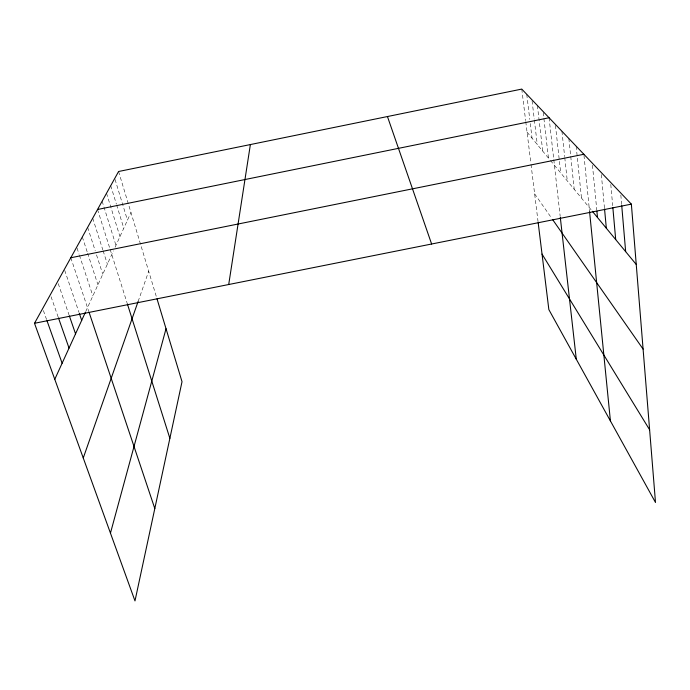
<?xml version="1.0" encoding="UTF-8"?>
<svg xmlns="http://www.w3.org/2000/svg" width="690" height="690" viewBox="0 0 690 690"><rect width="100%" height="100%" fill="white"/><g stroke="black" fill="none" stroke-linecap="round" stroke-linejoin="round"><path stroke-width="0.52" stroke-dasharray="3.45 2.59" d="M138.112 301.487L148.695 271.274M85.724 311.552L113.445 250.858M115.118 247.193L130.962 212.503M527.057 132.144L549.775 159.683M550.439 160.485L591.727 210.519M534.629 193.83L551.517 218.006M43.392 310.569L46.635 319.686M51.051 296.709L58.452 317.866M58.253 283.668L68.974 314.769M64.722 270.385L78.927 312.208M70.803 257.758L88.855 311.656M77.047 248.115L79.065 254.213M79.402 255.231L92.865 295.924M82.317 236.972L87.302 252.238M87.639 253.256L97.946 284.798M87.647 227.364L95.211 250.789M96.522 254.86L102.776 274.215M92.71 218.213L102.819 249.849M103.138 250.867L107.381 264.141M97.54 209.501L109.831 248.391M110.15 249.409L127.012 302.746M102.137 201.195L115.955 245.355M106.527 193.269L119.957 236.592M110.728 185.688L116.325 203.912M116.636 204.93L123.786 228.218M115.058 179.46L127.452 220.188M118.585 171.5L156.708 297.813M521.769 89.088L525.633 120.595M525.763 121.647L530.886 163.349M531.015 164.384L538.053 221.671M526.746 94.314L529.782 119.396M530.282 123.579L532.059 138.207M532.076 100.844L534.232 118.956M534.362 120.026L537.277 144.538M537.389 105.492L542.737 151.153M543.211 112.53L548.447 158.07M549.067 117.749L560.177 216.237M555.45 125.382L560.703 172.923M561.927 131.247L564.661 156.604M564.774 157.656L567.284 180.901M568.862 138.518L570.639 155.44M570.751 156.501L574.201 189.284M576.159 146.185L581.48 198.108M583.973 155.336L589.579 211.675M592.46 165.221L596.781 210.045M601.352 174.57L604.44 207.837M610.788 184.463L612.686 205.663M620.836 195.029L621.656 204.637"/><path stroke-width="1.03" d="M228.709 284.522L250.375 144.564M110.452 533.137L166.031 328.725M83.257 457.996L138.112 301.487M54.777 379.31L85.275 312.536M157.01 298.822L182.022 381.699L134.99 600.912L34.5 323.291L118.585 171.5L521.769 89.088L631.367 204.137L655.5 502.484L548.852 309.603L538.183 222.723M97.54 209.501L549.067 117.749M70.803 257.758L583.861 154.275M34.5 323.291L631.367 204.137M592.365 211.295L636.249 264.468M552.664 219.644L643.089 349.097M542.03 254.084L649.618 429.792M46.989 320.695L62.126 363.233M58.452 317.866L69.035 348.096M387.452 116.541L431.621 244.01M69.319 315.779L75.546 333.839M79.272 313.234L81.696 320.376M89.191 312.656L154.802 508.539M127.322 303.747L169.869 438.34M560.289 217.298L576.297 359.24M589.579 211.675L610.417 420.952M596.885 211.114L597.505 217.514M604.543 208.906L606.337 228.226M612.867 207.776L615.704 239.577M621.742 205.706L625.658 251.634"/></g></svg>
